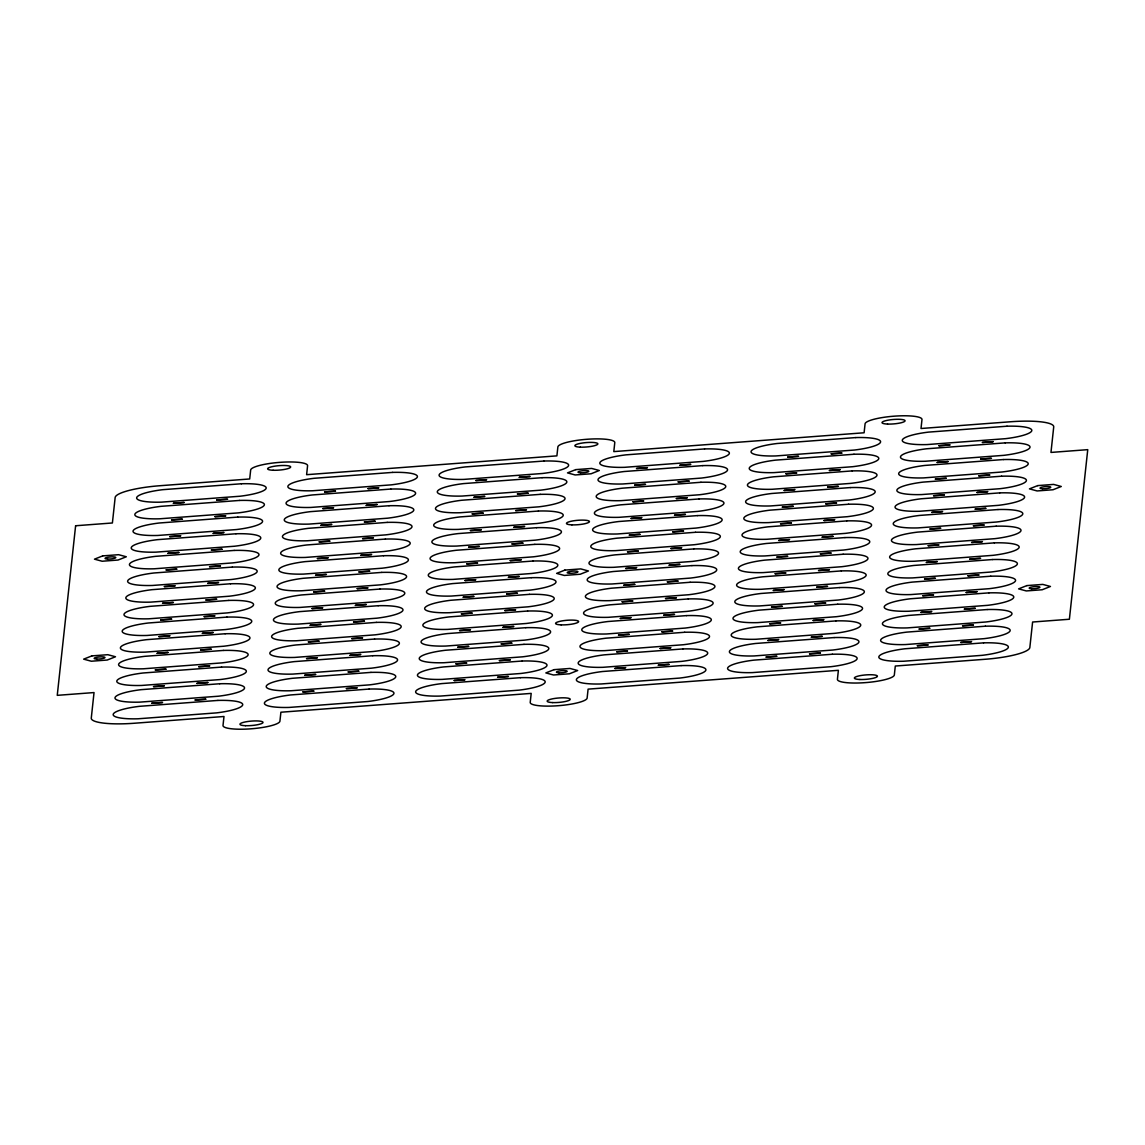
<?xml version="1.0" encoding="UTF-8"?>
<svg xmlns="http://www.w3.org/2000/svg" width="1145" height="1145" viewBox="0 0 1145 1145"><rect width="100%" height="100%" fill="white"/><g stroke="black" fill="none" stroke-linecap="round" stroke-linejoin="round"><path stroke-width="1.5" d="M75.613 525.755L57.25 695.344L94.033 692.568L91.285 718.044A43.997 8.401 -4.7 0 0 134.194 723.254L223.991 716.498L223.017 725.443A28.553 5.453 -4.7 0 0 250.884 728.821A28.553 5.453 -4.7 0 0 279.924 721.164L280.897 712.219L531.194 693.398L530.221 702.357A28.553 5.453 -4.7 0 0 558.073 705.721A28.553 5.453 -4.7 0 0 587.127 698.078L588.101 689.133L838.383 670.312L837.424 679.257A28.553 5.453 -4.7 0 0 865.276 682.635A28.553 5.453 -4.7 0 0 894.331 674.977L895.304 666.032L985.086 659.277A43.997 8.401 -4.7 0 0 1029.842 647.497L1032.604 622.021L1069.387 619.245L1087.75 449.656L1050.967 452.432L1053.715 426.956A43.997 8.401 -4.7 0 0 1010.806 421.746L921.009 428.502L921.983 419.557A28.553 5.453 -4.7 0 0 894.116 416.179A28.553 5.453 -4.7 0 0 865.076 423.836L864.103 432.781L613.806 451.602L614.779 442.643A28.553 5.453 -4.7 0 0 586.927 439.279A28.553 5.453 -4.7 0 0 557.873 446.922L556.899 455.867L306.617 474.688L307.576 465.743A28.553 5.453 -4.7 0 0 279.724 462.365A28.553 5.453 -4.7 0 0 250.669 470.022L249.696 478.968L159.914 485.723A43.997 8.401 -4.7 0 0 115.158 497.502L112.396 522.979L75.613 525.755M151.727 703.302L162.576 702.486L151.77 703.216M153.53 686.628L164.379 685.812L153.544 686.585M155.334 669.968L166.182 669.152L155.348 669.925M157.137 653.294L167.986 652.478L157.137 653.294M158.94 636.634L169.789 635.818L158.94 636.634M160.744 619.96L171.593 619.144L160.744 619.96M162.547 603.3L173.396 602.485L162.604 603.215M164.35 586.626L175.199 585.811L164.408 586.555M166.154 569.967L177.003 569.151L166.182 569.924M167.957 553.307L178.82 552.491L167.957 553.307M169.761 536.633L180.624 535.817L169.761 536.633M171.564 519.973L182.427 519.157L171.621 519.887M173.367 503.299L184.23 502.483L173.425 503.228M195.151 700.024L206 699.209L195.165 699.996M196.954 683.365L207.803 682.549L196.954 683.365M198.758 666.705L209.607 665.889L198.758 666.705M200.561 650.031L211.41 649.215L200.618 649.959M202.364 633.371L213.213 632.555L202.422 633.285M204.168 616.697L215.017 615.881L204.225 616.625M205.971 600.037L216.82 599.221L205.985 599.994M207.775 583.363L218.623 582.547L207.789 583.335M209.578 566.703L220.427 565.888L209.578 566.703M211.381 550.044L222.23 549.228L211.439 549.958M213.185 533.37L224.034 532.554L213.213 533.327M214.988 516.71L225.837 515.894L215.045 516.624M216.791 500.036L227.655 499.22L216.849 499.964M302.953 691.923L313.802 691.108L302.953 691.923M304.756 675.264L315.605 674.448L304.756 675.264M306.559 658.59L317.408 657.774L306.574 658.561M308.363 641.93L319.212 641.114L308.42 641.844M310.166 625.256L321.015 624.44L310.18 625.227M311.97 608.596L322.818 607.78L311.998 608.553M313.773 591.936L324.622 591.121L313.773 591.936M315.576 575.262L326.44 574.447L315.605 575.219M317.38 558.603L328.243 557.787L317.437 558.517M319.183 541.928L330.046 541.113L319.24 541.857M320.986 525.269L331.85 524.453L321.044 525.183M322.804 508.595L333.653 507.779L322.818 508.566M324.608 491.935L335.456 491.119L324.608 491.935M346.377 688.66L357.226 687.844L346.42 688.589M348.18 672L359.029 671.185L348.237 671.915M349.984 655.326L360.832 654.511L349.998 655.298M351.787 638.667L362.636 637.851L351.801 638.624M353.59 621.993L364.439 621.177L353.59 621.993M355.394 605.333L366.243 604.517L355.394 605.333M357.197 588.673L368.046 587.857L357.211 588.63M359 571.999L369.849 571.183L359.015 571.956M360.804 555.339L371.653 554.524L360.861 555.253M362.607 538.665L373.47 537.849L362.636 538.622M364.411 522.005L375.274 521.19L364.439 521.963M366.214 505.331L377.077 504.516L366.214 505.331M368.017 488.672L378.881 487.856L368.075 488.586M454.179 680.559L465.027 679.744L454.236 680.473M455.982 663.885L466.831 663.069L455.996 663.857M457.785 647.226L468.634 646.41L457.785 647.226M459.589 630.566L470.438 629.75L459.589 630.566M461.392 613.892L472.255 613.076L461.449 613.82M463.195 597.232L474.059 596.416L463.253 597.146M464.999 580.558L475.862 579.742L465.056 580.486M466.802 563.898L477.665 563.082L466.831 563.855M468.606 547.224L479.469 546.408L468.634 547.195M470.423 530.564L481.272 529.749L470.423 530.564M472.227 513.905L483.075 513.089L472.227 513.905M474.03 497.231L484.879 496.415L474.044 497.188M475.833 480.571L486.682 479.755L475.876 480.485M497.603 677.296L508.452 676.48L497.617 677.253M499.406 660.622L510.255 659.806L499.406 660.622M501.209 643.962L512.058 643.146L501.267 643.876M503.013 627.303L513.862 626.487L503.027 627.26M504.816 610.628L515.665 609.813L504.873 610.557M506.62 593.969L517.468 593.153L506.677 593.883M508.423 577.295L519.272 576.479L508.452 577.252M510.226 560.635L521.089 559.819L510.226 560.635M512.03 543.961L522.893 543.145L512.03 543.961M513.833 527.301L524.696 526.485L513.89 527.215M515.636 510.627L526.5 509.811L515.694 510.555M517.44 493.967L528.303 493.151L517.468 493.924M519.257 477.308L530.106 476.492L519.272 477.265M614.908 668.48L625.757 667.664L614.951 668.394M616.711 651.806L627.56 650.99L616.754 651.734M618.515 635.146L629.364 634.33L618.558 635.06M620.318 618.472L631.167 617.656L620.332 618.443M622.121 601.812L632.97 600.996L622.136 601.769M623.925 585.152L634.774 584.336L623.925 585.152M625.728 568.478L636.577 567.662L625.728 568.478M627.532 551.818L638.38 551.003L627.546 551.775M629.335 535.144L640.184 534.329L629.349 535.101M631.138 518.485L641.987 517.669L631.196 518.399M632.942 501.811L643.791 500.995L632.956 501.782M634.745 485.151L645.594 484.335L634.759 485.108M636.548 468.491L647.397 467.675L636.548 468.491M658.318 665.216L669.181 664.401L658.346 665.173M660.121 648.542L670.984 647.726L660.178 648.471M661.939 631.883L672.788 631.067L661.953 631.84M663.742 615.208L674.591 614.393L663.756 615.18M665.546 598.549L676.394 597.733L665.546 598.549M667.349 581.875L678.198 581.059L667.392 581.803M669.152 565.215L680.001 564.399L669.167 565.172M670.956 548.555L681.805 547.739L670.97 548.512M672.759 531.881L683.608 531.065L672.773 531.838M674.562 515.221L685.411 514.406L674.562 515.221M676.366 498.547L687.215 497.731L676.366 498.547M678.169 481.888L689.018 481.072L678.169 481.888M679.973 465.214L690.821 464.398L679.987 465.185M766.134 657.101L776.983 656.285L766.148 657.073M767.937 640.441L778.786 639.626L767.951 640.399M769.741 623.782L780.589 622.966L769.741 623.782M771.544 607.108L782.393 606.292L771.587 607.036M773.347 590.448L784.196 589.632L773.362 590.405M775.151 573.774L786 572.958L775.194 573.702M776.954 557.114L787.803 556.298L777.011 557.028M778.757 540.44L789.606 539.624L778.772 540.411M780.561 523.78L791.41 522.964L780.561 523.78M782.364 507.106L793.213 506.29L782.364 507.106M784.168 490.446L795.016 489.631L784.225 490.375M785.971 473.787L796.82 472.971L785.985 473.744M787.774 457.113L798.623 456.297L787.803 457.07M809.558 653.838L820.407 653.022L809.558 653.838M811.361 637.178L822.21 636.362L811.361 637.178M813.165 620.504L824.014 619.688L813.208 620.433M814.968 603.844L825.817 603.029L814.982 603.801M816.771 587.185L827.62 586.369L816.786 587.142M818.575 570.511L829.424 569.695L818.575 570.511M820.378 553.851L831.227 553.035L820.393 553.808M822.182 537.177L833.03 536.361L822.182 537.177M823.985 520.517L834.834 519.701L823.999 520.474M825.788 503.843L836.637 503.027L825.803 503.814M827.592 487.183L838.441 486.367L827.649 487.097M829.395 470.523L840.244 469.708L829.452 470.438M831.198 453.849L842.047 453.034L831.213 453.806M917.36 645.737L928.209 644.921L917.374 645.694M919.163 629.077L930.012 628.261L919.177 629.034M920.966 612.403L931.815 611.587L921.009 612.332M922.77 595.743L933.619 594.928L922.784 595.701M924.573 579.069L935.422 578.254L924.587 579.041M926.377 562.41L937.225 561.594L926.377 562.41M928.18 545.736L939.029 544.92L928.237 545.664M929.983 529.076L940.832 528.26L930.041 528.99M931.787 512.416L942.636 511.6L931.801 512.373M933.59 495.742L944.439 494.926L933.604 495.699M935.393 479.082L946.242 478.267L935.393 479.082M937.197 462.408L948.046 461.592L937.197 462.408M939 445.748L949.863 444.933L939 445.748M960.784 642.474L971.633 641.658L960.798 642.431M962.587 625.814L973.436 624.998L962.601 625.771M964.391 609.14L975.239 608.324L964.391 609.14M966.194 592.48L977.043 591.664L966.194 592.48M967.997 575.806L978.846 574.99L967.997 575.806M969.801 559.146L980.65 558.331L969.815 559.103M971.604 542.472L982.453 541.657L971.618 542.444M973.407 525.813L984.256 524.997L973.465 525.727M975.211 509.153L986.06 508.337L975.225 509.11M977.014 492.479L987.863 491.663L977.028 492.436M978.818 475.819L989.666 475.003L978.818 475.819M980.621 459.145L991.47 458.329L980.678 459.073M982.424 442.485L993.273 441.669L982.439 442.442M102.721 555.883L94.477 559.161L102.148 561.236L118.064 560.034L126.308 556.771L118.636 554.695L102.721 555.883M91.901 655.885L83.657 659.148L91.328 661.223L107.229 660.035L115.488 656.758L107.816 654.697L91.901 655.885M575.749 469.622L567.505 472.885L575.162 474.96L591.078 473.772L599.322 470.495L591.664 468.434L575.749 469.622M564.871 570.095L556.627 573.373L564.285 575.448L580.2 574.246L588.444 570.983L580.787 568.908L564.871 570.095M554.094 669.653L545.85 672.917L553.507 674.992L569.423 673.79L577.667 670.526L570.01 668.451L554.094 669.653M1037.699 485.609L1029.455 488.872L1037.112 490.947L1053.028 489.745L1061.272 486.482L1053.615 484.407L1037.699 485.609M1026.865 585.596L1018.621 588.873L1026.292 590.934L1042.208 589.747L1050.452 586.469L1042.78 584.408L1026.865 585.596M241.38 483.762L162.79 489.674A33.162 6.326 -4.7 0 0 136.656 497.817A33.162 6.326 -4.7 0 0 161.445 502.14L240.021 496.229A33.162 6.326 -4.7 0 0 266.17 488.085A33.162 6.326 -4.7 0 0 241.38 483.762M392.606 472.398L314.016 478.309A33.162 6.326 -4.7 0 0 287.882 486.453A33.162 6.326 -4.7 0 0 312.671 490.761L391.246 484.85A33.162 6.326 -4.7 0 0 417.395 476.706A33.162 6.326 -4.7 0 0 392.606 472.398M543.832 461.034L465.256 466.931A33.162 6.326 -4.7 0 0 439.108 475.075A33.162 6.326 -4.7 0 0 463.897 479.397L542.487 473.486A33.162 6.326 -4.7 0 0 568.621 465.342A33.162 6.326 -4.7 0 0 543.832 461.034M704.547 448.94L625.971 454.851A33.162 6.326 -4.7 0 0 599.823 462.995A33.162 6.326 -4.7 0 0 624.626 467.317L703.202 461.406A33.162 6.326 -4.7 0 0 729.351 453.263A33.162 6.326 -4.7 0 0 704.547 448.94M855.773 437.576L777.197 443.487A33.162 6.326 -4.7 0 0 751.063 451.631A33.162 6.326 -4.7 0 0 775.852 455.939L854.428 450.042A33.162 6.326 -4.7 0 0 880.577 441.898A33.162 6.326 -4.7 0 0 855.773 437.576M1006.999 426.212L928.423 432.123A33.162 6.326 -4.7 0 0 902.289 440.267A33.162 6.326 -4.7 0 0 927.078 444.575L1005.653 438.664A33.162 6.326 -4.7 0 0 1031.802 430.52A33.162 6.326 -4.7 0 0 1006.999 426.212M239.577 500.437L160.987 506.333A33.162 6.326 -4.7 0 0 134.852 514.477A33.162 6.326 -4.7 0 0 159.642 518.799L238.217 512.888A33.162 6.326 -4.7 0 0 264.366 504.745A33.162 6.326 -4.7 0 0 239.577 500.437M390.803 489.058L312.213 494.969A33.162 6.326 -4.7 0 0 286.078 503.113A33.162 6.326 -4.7 0 0 310.867 507.435L389.443 501.524A33.162 6.326 -4.7 0 0 415.592 493.38A33.162 6.326 -4.7 0 0 390.803 489.058M542.029 477.694L463.453 483.605A33.162 6.326 -4.7 0 0 437.304 491.749A33.162 6.326 -4.7 0 0 462.093 496.057L540.683 490.16A33.162 6.326 -4.7 0 0 566.818 482.016A33.162 6.326 -4.7 0 0 542.029 477.694M702.744 465.614L624.168 471.525A33.162 6.326 -4.7 0 0 598.019 479.669A33.162 6.326 -4.7 0 0 622.823 483.977L701.398 478.066A33.162 6.326 -4.7 0 0 727.547 469.922A33.162 6.326 -4.7 0 0 702.744 465.614M853.97 454.25L775.394 460.147A33.162 6.326 -4.7 0 0 749.259 468.291A33.162 6.326 -4.7 0 0 774.049 472.613L852.624 466.702A33.162 6.326 -4.7 0 0 878.773 458.558A33.162 6.326 -4.7 0 0 853.97 454.25M1005.196 442.872L926.62 448.783A33.162 6.326 -4.7 0 0 900.485 456.927A33.162 6.326 -4.7 0 0 925.274 461.249L1003.85 455.338A33.162 6.326 -4.7 0 0 1029.999 447.194A33.162 6.326 -4.7 0 0 1005.196 442.872M237.774 517.096L159.184 523.007A33.162 6.326 -4.7 0 0 133.049 531.151A33.162 6.326 -4.7 0 0 157.838 535.459L236.414 529.562A33.162 6.326 -4.7 0 0 262.563 521.419A33.162 6.326 -4.7 0 0 237.774 517.096M388.999 505.732L310.409 511.643A33.162 6.326 -4.7 0 0 284.275 519.787A33.162 6.326 -4.7 0 0 309.064 524.095L387.64 518.184A33.162 6.326 -4.7 0 0 413.789 510.04A33.162 6.326 -4.7 0 0 388.999 505.732M540.225 494.354L461.635 500.265A33.162 6.326 -4.7 0 0 435.501 508.409A33.162 6.326 -4.7 0 0 460.29 512.731L538.866 506.82A33.162 6.326 -4.7 0 0 565.015 498.676A33.162 6.326 -4.7 0 0 540.225 494.354M700.94 482.274L622.365 488.185A33.162 6.326 -4.7 0 0 596.216 496.329A33.162 6.326 -4.7 0 0 621.019 500.651L699.595 494.74A33.162 6.326 -4.7 0 0 725.744 486.596A33.162 6.326 -4.7 0 0 700.94 482.274M852.166 470.91L773.591 476.821A33.162 6.326 -4.7 0 0 747.442 484.965A33.162 6.326 -4.7 0 0 772.245 489.273L850.821 483.376A33.162 6.326 -4.7 0 0 876.97 475.232A33.162 6.326 -4.7 0 0 852.166 470.91M1003.392 459.546L924.816 465.442A33.162 6.326 -4.7 0 0 898.682 473.586A33.162 6.326 -4.7 0 0 923.471 477.909L1002.047 471.998A33.162 6.326 -4.7 0 0 1028.196 463.854A33.162 6.326 -4.7 0 0 1003.392 459.546M235.956 533.77L157.38 539.667A33.162 6.326 -4.7 0 0 131.246 547.811A33.162 6.326 -4.7 0 0 156.035 552.133L234.61 546.222A33.162 6.326 -4.7 0 0 260.759 538.078A33.162 6.326 -4.7 0 0 235.956 533.77M387.196 522.392L308.606 528.303A33.162 6.326 -4.7 0 0 282.471 536.447A33.162 6.326 -4.7 0 0 307.261 540.769L385.836 534.858A33.162 6.326 -4.7 0 0 411.985 526.714A33.162 6.326 -4.7 0 0 387.196 522.392M538.422 511.028L459.832 516.939A33.162 6.326 -4.7 0 0 433.697 525.083A33.162 6.326 -4.7 0 0 458.487 529.391L537.062 523.48A33.162 6.326 -4.7 0 0 563.211 515.336A33.162 6.326 -4.7 0 0 538.422 511.028M699.137 498.948L620.561 504.845A33.162 6.326 -4.7 0 0 594.412 513.003A33.162 6.326 -4.7 0 0 619.216 517.311L697.792 511.4A33.162 6.326 -4.7 0 0 723.926 503.256A33.162 6.326 -4.7 0 0 699.137 498.948M850.363 487.57L771.787 493.481A33.162 6.326 -4.7 0 0 745.638 501.625A33.162 6.326 -4.7 0 0 770.442 505.947L849.018 500.036A33.162 6.326 -4.7 0 0 875.166 491.892A33.162 6.326 -4.7 0 0 850.363 487.57M1001.589 476.206L923.013 482.117A33.162 6.326 -4.7 0 0 896.878 490.26A33.162 6.326 -4.7 0 0 921.668 494.568L1000.243 488.672A33.162 6.326 -4.7 0 0 1026.392 480.528A33.162 6.326 -4.7 0 0 1001.589 476.206M234.152 550.43L155.577 556.341A33.162 6.326 -4.7 0 0 129.442 564.485A33.162 6.326 -4.7 0 0 154.232 568.793L232.807 562.896A33.162 6.326 -4.7 0 0 258.956 554.738A33.162 6.326 -4.7 0 0 234.152 550.43M385.393 539.066L306.803 544.963A33.162 6.326 -4.7 0 0 280.668 553.107A33.162 6.326 -4.7 0 0 305.457 557.429L384.033 551.518A33.162 6.326 -4.7 0 0 410.182 543.374A33.162 6.326 -4.7 0 0 385.393 539.066M536.619 527.688L458.029 533.599A33.162 6.326 -4.7 0 0 431.894 541.742A33.162 6.326 -4.7 0 0 456.683 546.065L535.259 540.154A33.162 6.326 -4.7 0 0 561.408 532.01A33.162 6.326 -4.7 0 0 536.619 527.688M697.334 515.608L618.758 521.519A33.162 6.326 -4.7 0 0 592.609 529.663A33.162 6.326 -4.7 0 0 617.413 533.971L695.988 528.074A33.162 6.326 -4.7 0 0 722.123 519.93A33.162 6.326 -4.7 0 0 697.334 515.608M848.559 504.244L769.984 510.155A33.162 6.326 -4.7 0 0 743.835 518.299A33.162 6.326 -4.7 0 0 768.638 522.607L847.214 516.696A33.162 6.326 -4.7 0 0 873.363 508.552A33.162 6.326 -4.7 0 0 848.559 504.244M999.785 492.88L921.21 498.776A33.162 6.326 -4.7 0 0 895.061 506.92A33.162 6.326 -4.7 0 0 919.864 511.242L998.44 505.331A33.162 6.326 -4.7 0 0 1024.589 497.188A33.162 6.326 -4.7 0 0 999.785 492.88M232.349 567.09L153.773 573.001A33.162 6.326 -4.7 0 0 127.639 581.145A33.162 6.326 -4.7 0 0 152.428 585.467L231.004 579.556A33.162 6.326 -4.7 0 0 257.153 571.412A33.162 6.326 -4.7 0 0 232.349 567.09M383.575 555.726L304.999 561.637A33.162 6.326 -4.7 0 0 278.865 569.781A33.162 6.326 -4.7 0 0 303.654 574.089L382.23 568.192A33.162 6.326 -4.7 0 0 408.379 560.048A33.162 6.326 -4.7 0 0 383.575 555.726M534.815 544.362L456.225 550.273A33.162 6.326 -4.7 0 0 430.091 558.417A33.162 6.326 -4.7 0 0 454.88 562.725L533.456 556.813A33.162 6.326 -4.7 0 0 559.604 548.67A33.162 6.326 -4.7 0 0 534.815 544.362M695.53 532.282L616.955 538.179A33.162 6.326 -4.7 0 0 590.806 546.322A33.162 6.326 -4.7 0 0 615.609 550.645L694.185 544.734A33.162 6.326 -4.7 0 0 720.319 536.59A33.162 6.326 -4.7 0 0 695.53 532.282M846.756 520.903L768.18 526.814A33.162 6.326 -4.7 0 0 742.032 534.958A33.162 6.326 -4.7 0 0 766.835 539.281L845.411 533.37A33.162 6.326 -4.7 0 0 871.545 525.226A33.162 6.326 -4.7 0 0 846.756 520.903M997.982 509.539L919.406 515.45A33.162 6.326 -4.7 0 0 893.257 523.594A33.162 6.326 -4.7 0 0 918.061 527.902L996.637 522.005A33.162 6.326 -4.7 0 0 1022.786 513.862A33.162 6.326 -4.7 0 0 997.982 509.539M230.546 583.764L151.97 589.675A33.162 6.326 -4.7 0 0 125.835 597.819A33.162 6.326 -4.7 0 0 150.625 602.127L229.2 596.216A33.162 6.326 -4.7 0 0 255.349 588.072A33.162 6.326 -4.7 0 0 230.546 583.764M381.772 572.4L303.196 578.297A33.162 6.326 -4.7 0 0 277.061 586.44A33.162 6.326 -4.7 0 0 301.851 590.763L380.426 584.852A33.162 6.326 -4.7 0 0 406.575 576.708A33.162 6.326 -4.7 0 0 381.772 572.4M533.012 561.021L454.422 566.932A33.162 6.326 -4.7 0 0 428.287 575.076A33.162 6.326 -4.7 0 0 453.076 579.399L531.652 573.488A33.162 6.326 -4.7 0 0 557.801 565.344A33.162 6.326 -4.7 0 0 533.012 561.021M693.727 548.942L615.151 554.853A33.162 6.326 -4.7 0 0 589.002 562.996A33.162 6.326 -4.7 0 0 613.806 567.305L692.381 561.408A33.162 6.326 -4.7 0 0 718.516 553.264A33.162 6.326 -4.7 0 0 693.727 548.942M844.953 537.577L766.377 543.474A33.162 6.326 -4.7 0 0 740.228 551.632A33.162 6.326 -4.7 0 0 765.032 555.94L843.607 550.029A33.162 6.326 -4.7 0 0 869.742 541.886A33.162 6.326 -4.7 0 0 844.953 537.577M996.179 526.199L917.603 532.11A33.162 6.326 -4.7 0 0 891.454 540.254A33.162 6.326 -4.7 0 0 916.258 544.576L994.833 538.665A33.162 6.326 -4.7 0 0 1020.982 530.521A33.162 6.326 -4.7 0 0 996.179 526.199M228.742 600.424L150.167 606.335A33.162 6.326 -4.7 0 0 124.018 614.479A33.162 6.326 -4.7 0 0 148.821 618.801L227.397 612.89A33.162 6.326 -4.7 0 0 253.546 604.746A33.162 6.326 -4.7 0 0 228.742 600.424M379.968 589.06L301.393 594.971A33.162 6.326 -4.7 0 0 275.258 603.114A33.162 6.326 -4.7 0 0 300.047 607.422L378.623 601.526A33.162 6.326 -4.7 0 0 404.772 593.368A33.162 6.326 -4.7 0 0 379.968 589.06M531.194 577.695L452.618 583.592A33.162 6.326 -4.7 0 0 426.484 591.736A33.162 6.326 -4.7 0 0 451.273 596.058L529.849 590.147A33.162 6.326 -4.7 0 0 555.998 582.003A33.162 6.326 -4.7 0 0 531.194 577.695M691.923 565.601L613.348 571.512A33.162 6.326 -4.7 0 0 587.199 579.656A33.162 6.326 -4.7 0 0 611.988 583.979L690.578 578.068A33.162 6.326 -4.7 0 0 716.713 569.924A33.162 6.326 -4.7 0 0 691.923 565.601M843.149 554.237L764.574 560.148A33.162 6.326 -4.7 0 0 738.425 568.292A33.162 6.326 -4.7 0 0 763.228 572.6L841.804 566.703A33.162 6.326 -4.7 0 0 867.939 558.56A33.162 6.326 -4.7 0 0 843.149 554.237M994.375 542.873L915.8 548.784A33.162 6.326 -4.7 0 0 889.651 556.928A33.162 6.326 -4.7 0 0 914.454 561.236L993.03 555.325A33.162 6.326 -4.7 0 0 1019.164 547.181A33.162 6.326 -4.7 0 0 994.375 542.873M226.939 617.098L148.363 622.994A33.162 6.326 -4.7 0 0 122.214 631.138A33.162 6.326 -4.7 0 0 147.018 635.461L225.594 629.55A33.162 6.326 -4.7 0 0 251.743 621.406A33.162 6.326 -4.7 0 0 226.939 617.098M378.165 605.719L299.589 611.63A33.162 6.326 -4.7 0 0 273.455 619.774A33.162 6.326 -4.7 0 0 298.244 624.097L376.819 618.185A33.162 6.326 -4.7 0 0 402.968 610.042A33.162 6.326 -4.7 0 0 378.165 605.719M529.391 594.355L450.815 600.266A33.162 6.326 -4.7 0 0 424.68 608.41A33.162 6.326 -4.7 0 0 449.47 612.718L528.045 606.821A33.162 6.326 -4.7 0 0 554.194 598.678A33.162 6.326 -4.7 0 0 529.391 594.355M690.12 582.275L611.544 588.186A33.162 6.326 -4.7 0 0 585.396 596.33A33.162 6.326 -4.7 0 0 610.185 600.638L688.775 594.727A33.162 6.326 -4.7 0 0 714.909 586.583A33.162 6.326 -4.7 0 0 690.12 582.275M841.346 570.911L762.77 576.808A33.162 6.326 -4.7 0 0 736.621 584.952A33.162 6.326 -4.7 0 0 761.425 589.274L840.001 583.363A33.162 6.326 -4.7 0 0 866.135 575.219A33.162 6.326 -4.7 0 0 841.346 570.911M992.572 559.533L913.996 565.444A33.162 6.326 -4.7 0 0 887.847 573.588A33.162 6.326 -4.7 0 0 912.651 577.91L991.226 571.999A33.162 6.326 -4.7 0 0 1017.361 563.855A33.162 6.326 -4.7 0 0 992.572 559.533M225.136 633.757L146.56 639.669A33.162 6.326 -4.7 0 0 120.411 647.812A33.162 6.326 -4.7 0 0 145.215 652.12L223.79 646.224A33.162 6.326 -4.7 0 0 249.939 638.08A33.162 6.326 -4.7 0 0 225.136 633.757M376.361 622.393L297.786 628.304A33.162 6.326 -4.7 0 0 271.637 636.448A33.162 6.326 -4.7 0 0 296.44 640.756L375.016 634.845A33.162 6.326 -4.7 0 0 401.165 626.701A33.162 6.326 -4.7 0 0 376.361 622.393M527.587 611.029L449.012 616.926A33.162 6.326 -4.7 0 0 422.877 625.07A33.162 6.326 -4.7 0 0 447.666 629.392L526.242 623.481A33.162 6.326 -4.7 0 0 552.391 615.337A33.162 6.326 -4.7 0 0 527.587 611.029M688.317 598.935L609.741 604.846A33.162 6.326 -4.7 0 0 583.592 612.99A33.162 6.326 -4.7 0 0 608.381 617.312L686.971 611.401A33.162 6.326 -4.7 0 0 713.106 603.258A33.162 6.326 -4.7 0 0 688.317 598.935M839.543 587.571L760.967 593.482A33.162 6.326 -4.7 0 0 734.818 601.626A33.162 6.326 -4.7 0 0 759.607 605.934L838.197 600.037A33.162 6.326 -4.7 0 0 864.332 591.893A33.162 6.326 -4.7 0 0 839.543 587.571M990.768 576.207L912.193 582.104A33.162 6.326 -4.7 0 0 886.044 590.262A33.162 6.326 -4.7 0 0 910.847 594.57L989.423 588.659A33.162 6.326 -4.7 0 0 1015.558 580.515A33.162 6.326 -4.7 0 0 990.768 576.207M223.332 650.432L144.757 656.328A33.162 6.326 -4.7 0 0 118.608 664.472A33.162 6.326 -4.7 0 0 143.411 668.794L221.987 662.883A33.162 6.326 -4.7 0 0 248.121 654.74A33.162 6.326 -4.7 0 0 223.332 650.432M374.558 639.053L295.983 644.964A33.162 6.326 -4.7 0 0 269.834 653.108A33.162 6.326 -4.7 0 0 294.637 657.43L373.213 651.519A33.162 6.326 -4.7 0 0 399.362 643.375A33.162 6.326 -4.7 0 0 374.558 639.053M525.784 627.689L447.208 633.6A33.162 6.326 -4.7 0 0 421.074 641.744A33.162 6.326 -4.7 0 0 445.863 646.052L524.439 640.155A33.162 6.326 -4.7 0 0 550.588 631.997A33.162 6.326 -4.7 0 0 525.784 627.689M686.513 615.609L607.938 621.52A33.162 6.326 -4.7 0 0 581.789 629.664A33.162 6.326 -4.7 0 0 606.578 633.972L685.168 628.061A33.162 6.326 -4.7 0 0 711.303 619.917A33.162 6.326 -4.7 0 0 686.513 615.609M837.739 604.231L759.164 610.142A33.162 6.326 -4.7 0 0 733.015 618.286A33.162 6.326 -4.7 0 0 757.804 622.608L836.394 616.697A33.162 6.326 -4.7 0 0 862.528 608.553A33.162 6.326 -4.7 0 0 837.739 604.231M988.965 592.867L910.389 598.778A33.162 6.326 -4.7 0 0 884.241 606.922A33.162 6.326 -4.7 0 0 909.044 611.23L987.62 605.333A33.162 6.326 -4.7 0 0 1013.754 597.189A33.162 6.326 -4.7 0 0 988.965 592.867M221.529 667.091L142.953 673.002A33.162 6.326 -4.7 0 0 116.804 681.146A33.162 6.326 -4.7 0 0 141.608 685.454L220.183 679.558A33.162 6.326 -4.7 0 0 246.318 671.414A33.162 6.326 -4.7 0 0 221.529 667.091M372.755 655.727L294.179 661.624A33.162 6.326 -4.7 0 0 268.03 669.768A33.162 6.326 -4.7 0 0 292.834 674.09L371.409 668.179A33.162 6.326 -4.7 0 0 397.558 660.035A33.162 6.326 -4.7 0 0 372.755 655.727M523.981 644.349L445.405 650.26A33.162 6.326 -4.7 0 0 419.256 658.404A33.162 6.326 -4.7 0 0 444.06 662.726L522.635 656.815A33.162 6.326 -4.7 0 0 548.784 648.671A33.162 6.326 -4.7 0 0 523.981 644.349M684.71 632.269L606.134 638.18A33.162 6.326 -4.7 0 0 579.985 646.324A33.162 6.326 -4.7 0 0 604.775 650.646L683.365 644.735A33.162 6.326 -4.7 0 0 709.499 636.591A33.162 6.326 -4.7 0 0 684.71 632.269M835.936 620.905L757.36 626.816A33.162 6.326 -4.7 0 0 731.211 634.96A33.162 6.326 -4.7 0 0 756.001 639.268L834.59 633.357A33.162 6.326 -4.7 0 0 860.725 625.213A33.162 6.326 -4.7 0 0 835.936 620.905M987.162 609.541L908.586 615.438A33.162 6.326 -4.7 0 0 882.437 623.581A33.162 6.326 -4.7 0 0 907.226 627.904L985.816 621.993A33.162 6.326 -4.7 0 0 1011.951 613.849A33.162 6.326 -4.7 0 0 987.162 609.541M219.726 683.751L141.15 689.662A33.162 6.326 -4.7 0 0 115.001 697.806A33.162 6.326 -4.7 0 0 139.804 702.128L218.38 696.217A33.162 6.326 -4.7 0 0 244.515 688.073A33.162 6.326 -4.7 0 0 219.726 683.751M370.951 672.387L292.376 678.298A33.162 6.326 -4.7 0 0 266.227 686.442A33.162 6.326 -4.7 0 0 291.03 690.75L369.606 684.853A33.162 6.326 -4.7 0 0 395.741 676.709A33.162 6.326 -4.7 0 0 370.951 672.387M522.177 661.023L443.602 666.934A33.162 6.326 -4.7 0 0 417.453 675.078A33.162 6.326 -4.7 0 0 442.256 679.386L520.832 673.475A33.162 6.326 -4.7 0 0 546.981 665.331A33.162 6.326 -4.7 0 0 522.177 661.023M682.907 648.943L604.317 654.84A33.162 6.326 -4.7 0 0 578.182 662.984A33.162 6.326 -4.7 0 0 602.971 667.306L681.547 661.395A33.162 6.326 -4.7 0 0 707.696 653.251A33.162 6.326 -4.7 0 0 682.907 648.943M834.132 637.565L755.557 643.476A33.162 6.326 -4.7 0 0 729.408 651.619A33.162 6.326 -4.7 0 0 754.197 655.942L832.787 650.031A33.162 6.326 -4.7 0 0 858.922 641.887A33.162 6.326 -4.7 0 0 834.132 637.565M985.358 626.2L906.783 632.112A33.162 6.326 -4.7 0 0 880.634 640.255A33.162 6.326 -4.7 0 0 905.423 644.563L984.013 638.667A33.162 6.326 -4.7 0 0 1010.148 630.523A33.162 6.326 -4.7 0 0 985.358 626.2M217.922 700.425L139.346 706.336A33.162 6.326 -4.7 0 0 113.198 714.48A33.162 6.326 -4.7 0 0 138.001 718.788L216.577 712.877A33.162 6.326 -4.7 0 0 242.711 704.733A33.162 6.326 -4.7 0 0 217.922 700.425M369.148 689.061L290.572 694.958A33.162 6.326 -4.7 0 0 264.423 703.102A33.162 6.326 -4.7 0 0 289.227 707.424L367.803 701.513A33.162 6.326 -4.7 0 0 393.937 693.369A33.162 6.326 -4.7 0 0 369.148 689.061M520.374 677.683L441.798 683.594A33.162 6.326 -4.7 0 0 415.649 691.737A33.162 6.326 -4.7 0 0 440.453 696.06L519.028 690.149A33.162 6.326 -4.7 0 0 545.177 682.005A33.162 6.326 -4.7 0 0 520.374 677.683M681.103 665.603L602.513 671.514A33.162 6.326 -4.7 0 0 576.379 679.658A33.162 6.326 -4.7 0 0 601.168 683.966L679.744 678.069A33.162 6.326 -4.7 0 0 705.892 669.925A33.162 6.326 -4.7 0 0 681.103 665.603M832.329 654.239L753.753 660.15A33.162 6.326 -4.7 0 0 727.605 668.294A33.162 6.326 -4.7 0 0 752.394 672.602L830.984 666.691A33.162 6.326 -4.7 0 0 857.118 658.547A33.162 6.326 -4.7 0 0 832.329 654.239M983.555 642.86L904.979 648.771A33.162 6.326 -4.7 0 0 878.83 656.915A33.162 6.326 -4.7 0 0 903.62 661.237L982.21 655.326A33.162 6.326 -4.7 0 0 1008.344 647.183A33.162 6.326 -4.7 0 0 983.555 642.86M1042.551 488.786A5.453 1.045 -4.7 0 0 1050.795 487.269A5.453 1.045 -4.7 0 0 1042.751 486.969A5.453 1.045 -4.7 0 0 1042.551 488.786M1031.731 588.788A5.453 1.045 -4.7 0 0 1039.961 587.256A5.453 1.045 -4.7 0 0 1031.917 586.97A5.453 1.045 -4.7 0 0 1031.731 588.788M96.752 659.076A5.453 1.045 -4.7 0 0 104.996 657.545A5.453 1.045 -4.7 0 0 96.953 657.244A5.453 1.045 -4.7 0 0 96.752 659.076M107.587 559.075A5.453 1.045 -4.7 0 0 115.817 557.558A5.453 1.045 -4.7 0 0 107.773 557.257A5.453 1.045 -4.7 0 0 107.587 559.075M558.946 672.831A5.453 1.045 -4.7 0 0 567.19 671.313A5.453 1.045 -4.7 0 0 559.146 671.013A5.453 1.045 -4.7 0 0 558.946 672.831M580.601 472.813A5.453 1.045 -4.7 0 0 588.845 471.282A5.453 1.045 -4.7 0 0 580.801 470.981A5.453 1.045 -4.7 0 0 580.601 472.813M569.723 573.287A5.453 1.045 -4.7 0 0 577.967 571.77A5.453 1.045 -4.7 0 0 569.924 571.469A5.453 1.045 -4.7 0 0 569.723 573.287M561.107 624.869A11.593 2.218 -4.7 0 0 578.64 621.635A11.593 2.218 -4.7 0 0 561.522 620.991A11.593 2.218 -4.7 0 0 561.107 624.869M571.928 524.868A11.593 2.218 -4.7 0 0 589.46 521.633A11.593 2.218 -4.7 0 0 572.343 521.004A11.593 2.218 -4.7 0 0 571.928 524.868M887.547 424.065A11.593 2.218 -4.7 0 0 905.08 420.816A11.593 2.218 -4.7 0 0 887.962 420.186A11.593 2.218 -4.7 0 0 887.547 424.065M580.343 447.151A11.593 2.218 -4.7 0 0 597.876 443.916A11.593 2.218 -4.7 0 0 580.758 443.287A11.593 2.218 -4.7 0 0 580.343 447.151M273.14 470.251A11.593 2.218 -4.7 0 0 290.673 467.017A11.593 2.218 -4.7 0 0 273.555 466.373A11.593 2.218 -4.7 0 0 273.14 470.251M859.895 679.5A11.593 2.218 -4.7 0 0 877.428 676.251A11.593 2.218 -4.7 0 0 860.31 675.622A11.593 2.218 -4.7 0 0 859.895 679.5M552.692 702.586A11.593 2.218 -4.7 0 0 570.224 699.352A11.593 2.218 -4.7 0 0 553.107 698.708A11.593 2.218 -4.7 0 0 552.692 702.586M245.488 725.687A11.593 2.218 -4.7 0 0 263.021 722.438A11.593 2.218 -4.7 0 0 245.903 721.808A11.593 2.218 -4.7 0 0 245.488 725.687"/></g></svg>
